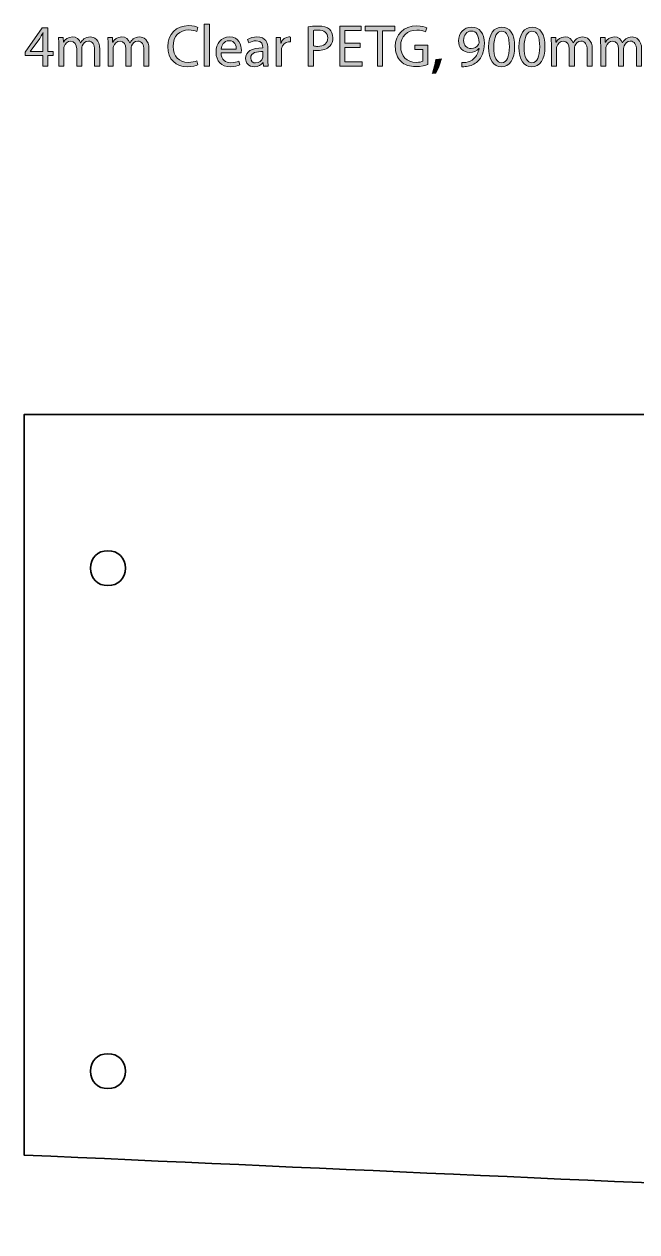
# Model space of a CAD drawing. Header units: inches. Extents: x 13 to 716, y -481 to 623.
# Drawn here: x 13.7 to 101.4, y -210.4 to -37.6 of the extents above; entities that cross this region are included whole.
import ezdxf

# ---------------------------------------------------------------- set-up
doc = ezdxf.new("R2010")
doc.units = ezdxf.units.IN
doc.header["$MEASUREMENT"] = 0
doc.layers.add('Layer 1', color=7, linetype='Continuous')

# ---------------------------------------------------------------- blocks, each defined once
blk = doc.blocks.new('block 3')
at = {"layer": 'Layer 1', "true_color": 0xffffff}
h = blk.add_hatch(color=7, dxfattribs=at)
h.dxf.hatch_style = 2
edge = h.paths.add_edge_path()
edge.add_spline(control_points=[(38.57, -43.44), (38.3, -43.57), (37.75, -43.71), (37.06, -43.71), (35.45, -43.71), (34.25, -42.69), (34.25, -40.81), (34.25, -39.02), (35.46, -37.82), (37.23, -37.82), (37.93, -37.82), (38.39, -37.97), (38.58, -38.07), (38.58, -38.07), (38.4, -38.67), (38.4, -38.67), (38.13, -38.54), (37.73, -38.44), (37.25, -38.44), (35.92, -38.44), (35.03, -39.29), (35.03, -40.79), (35.03, -42.19), (35.83, -43.08), (37.21, -43.08), (37.67, -43.08), (38.13, -42.99), (38.42, -42.85), (38.42, -42.85), (38.57, -43.44), (38.57, -43.44)], knot_values=[0, 0, 0, 0, 1, 1, 1, 2, 2, 2, 3, 3, 3, 4, 4, 4, 5, 5, 5, 6, 6, 6, 7, 7, 7, 8, 8, 8, 9, 9, 9, 10, 10, 10, 10], degree=3, periodic=1)
h = blk.add_hatch(color=7, dxfattribs=at)
h.dxf.hatch_style = 2
h.paths.add_polyline_path([(39.47, -37.61), (40.22, -37.61), (40.22, -43.62), (39.47, -43.62)])
h = blk.add_hatch(color=7, dxfattribs=at)
h.dxf.hatch_style = 2
edge = h.paths.add_edge_path()
edge.add_spline(control_points=[(54.38, -37.98), (54.74, -37.92), (55.2, -37.87), (55.8, -37.87), (56.52, -37.87), (57.06, -38.04), (57.4, -38.34), (57.7, -38.61), (57.9, -39.03), (57.9, -39.54), (57.9, -40.05), (57.74, -40.46), (57.45, -40.76), (57.06, -41.17), (56.43, -41.38), (55.71, -41.38), (55.49, -41.38), (55.29, -41.37), (55.12, -41.33), (55.12, -41.33), (55.12, -43.62), (55.12, -43.62), (55.12, -43.62), (54.38, -43.62), (54.38, -43.62), (54.38, -43.62), (54.38, -37.98), (54.38, -37.98)], knot_values=[0, 0, 0, 0, 1, 1, 1, 2, 2, 2, 3, 3, 3, 4, 4, 4, 5, 5, 5, 6, 6, 6, 7, 7, 7, 8, 8, 8, 9, 9, 9, 9], degree=3, periodic=1)
edge = h.paths.add_edge_path()
edge.add_spline(control_points=[(55.12, -40.73), (55.28, -40.77), (55.48, -40.79), (55.73, -40.79), (56.62, -40.79), (57.16, -40.35), (57.16, -39.58), (57.16, -38.82), (56.62, -38.45), (55.81, -38.45), (55.49, -38.45), (55.24, -38.48), (55.12, -38.51), (55.12, -38.51), (55.12, -40.73), (55.12, -40.73)], knot_values=[0, 0, 0, 0, 1, 1, 1, 2, 2, 2, 3, 3, 3, 4, 4, 4, 5, 5, 5, 5], degree=3, periodic=1)
h = blk.add_hatch(color=7, dxfattribs=at)
h.dxf.hatch_style = 2
h.paths.add_polyline_path([(61.83, -40.94), (59.62, -40.94), (59.62, -43), (62.09, -43), (62.09, -43.62), (58.88, -43.62), (58.88, -37.91), (61.97, -37.91), (61.97, -38.53), (59.62, -38.53), (59.62, -40.33), (61.83, -40.33)])
h = blk.add_hatch(color=7, dxfattribs=at)
h.dxf.hatch_style = 2
h.paths.add_polyline_path([(64.27, -38.54), (62.53, -38.54), (62.53, -37.91), (66.76, -37.91), (66.76, -38.54), (65.02, -38.54), (65.02, -43.62), (64.27, -43.62)])
h = blk.add_hatch(color=7, dxfattribs=at)
h.dxf.hatch_style = 2
edge = h.paths.add_edge_path()
edge.add_spline(control_points=[(71.52, -43.36), (71.19, -43.49), (70.53, -43.68), (69.76, -43.68), (68.89, -43.68), (68.18, -43.46), (67.62, -42.92), (67.13, -42.45), (66.83, -41.69), (66.83, -40.8), (66.83, -39.1), (68, -37.85), (69.92, -37.85), (70.58, -37.85), (71.1, -38), (71.35, -38.11), (71.35, -38.11), (71.16, -38.71), (71.16, -38.71), (70.86, -38.57), (70.48, -38.47), (69.9, -38.47), (68.51, -38.47), (67.61, -39.33), (67.61, -40.76), (67.61, -42.21), (68.47, -43.07), (69.81, -43.07), (70.29, -43.07), (70.62, -43), (70.79, -42.91), (70.79, -42.91), (70.79, -41.21), (70.79, -41.21), (70.79, -41.21), (69.64, -41.21), (69.64, -41.21), (69.64, -41.21), (69.64, -40.62), (69.64, -40.62), (69.64, -40.62), (71.52, -40.62), (71.52, -40.62), (71.52, -40.62), (71.52, -43.36), (71.52, -43.36)], knot_values=[0, 0, 0, 0, 1, 1, 1, 2, 2, 2, 3, 3, 3, 4, 4, 4, 5, 5, 5, 6, 6, 6, 7, 7, 7, 8, 8, 8, 9, 9, 9, 10, 10, 10, 11, 11, 11, 12, 12, 12, 13, 13, 13, 14, 14, 14, 15, 15, 15, 15], degree=3, periodic=1)
h = blk.add_hatch(color=7, dxfattribs=at)
h.dxf.hatch_style = 2
h.paths.add_polyline_path([(16.37, -43.62), (16.37, -42.11), (13.81, -42.11), (13.81, -41.63), (16.27, -38.11), (17.07, -38.11), (17.07, -41.53), (17.84, -41.53), (17.84, -42.11), (17.07, -42.11), (17.07, -43.62)])
edge = h.paths.add_edge_path()
edge.add_spline(control_points=[(16.37, -41.53), (16.37, -41.53), (16.37, -39.7), (16.37, -39.7), (16.37, -39.41), (16.38, -39.12), (16.39, -38.83), (16.39, -38.83), (16.37, -38.83), (16.37, -38.83), (16.2, -39.16), (16.06, -39.39), (15.91, -39.65), (15.91, -39.65), (14.56, -41.52), (14.56, -41.52), (14.56, -41.52), (14.56, -41.53), (14.56, -41.53), (14.56, -41.53), (16.37, -41.53), (16.37, -41.53)], knot_values=[0, 0, 0, 0, 1, 1, 1, 2, 2, 2, 3, 3, 3, 4, 4, 4, 5, 5, 5, 6, 6, 6, 7, 7, 7, 7], degree=3, periodic=1)
h = blk.add_hatch(color=7, dxfattribs=at)
h.dxf.hatch_style = 2
edge = h.paths.add_edge_path()
edge.add_spline(control_points=[(18.64, -40.63), (18.64, -40.2), (18.63, -39.86), (18.61, -39.52), (18.61, -39.52), (19.26, -39.52), (19.26, -39.52), (19.26, -39.52), (19.3, -40.19), (19.3, -40.19), (19.3, -40.19), (19.32, -40.19), (19.32, -40.19), (19.55, -39.8), (19.93, -39.43), (20.62, -39.43), (21.17, -39.43), (21.59, -39.77), (21.77, -40.26), (21.77, -40.26), (21.79, -40.26), (21.79, -40.26), (21.91, -40.02), (22.08, -39.85), (22.25, -39.72), (22.5, -39.54), (22.76, -39.43), (23.15, -39.43), (23.7, -39.43), (24.5, -39.79), (24.5, -41.21), (24.5, -41.21), (24.5, -43.62), (24.5, -43.62), (24.5, -43.62), (23.78, -43.62), (23.78, -43.62), (23.78, -43.62), (23.78, -41.31), (23.78, -41.31), (23.78, -40.51), (23.48, -40.04), (22.89, -40.04), (22.45, -40.04), (22.13, -40.36), (22, -40.71), (21.96, -40.82), (21.94, -40.95), (21.94, -41.09), (21.94, -41.09), (21.94, -43.62), (21.94, -43.62), (21.94, -43.62), (21.21, -43.62), (21.21, -43.62), (21.21, -43.62), (21.21, -41.16), (21.21, -41.16), (21.21, -40.51), (20.92, -40.04), (20.35, -40.04), (19.9, -40.04), (19.55, -40.42), (19.43, -40.79), (19.39, -40.89), (19.37, -41.03), (19.37, -41.15), (19.37, -41.15), (19.37, -43.62), (19.37, -43.62), (19.37, -43.62), (18.64, -43.62), (18.64, -43.62), (18.64, -43.62), (18.64, -40.63), (18.64, -40.63)], knot_values=[0, 0, 0, 0, 1, 1, 1, 2, 2, 2, 3, 3, 3, 4, 4, 4, 5, 5, 5, 6, 6, 6, 7, 7, 7, 8, 8, 8, 9, 9, 9, 10, 10, 10, 11, 11, 11, 12, 12, 12, 13, 13, 13, 14, 14, 14, 15, 15, 15, 16, 16, 16, 17, 17, 17, 18, 18, 18, 19, 19, 19, 20, 20, 20, 21, 21, 21, 22, 22, 22, 23, 23, 23, 24, 24, 24, 25, 25, 25, 25], degree=3, periodic=1)
h = blk.add_hatch(color=7, dxfattribs=at)
h.dxf.hatch_style = 2
edge = h.paths.add_edge_path()
edge.add_spline(control_points=[(25.71, -40.63), (25.71, -40.2), (25.69, -39.86), (25.67, -39.52), (25.67, -39.52), (26.32, -39.52), (26.32, -39.52), (26.32, -39.52), (26.36, -40.19), (26.36, -40.19), (26.36, -40.19), (26.38, -40.19), (26.38, -40.19), (26.61, -39.8), (26.99, -39.43), (27.68, -39.43), (28.23, -39.43), (28.65, -39.77), (28.83, -40.26), (28.83, -40.26), (28.85, -40.26), (28.85, -40.26), (28.97, -40.02), (29.14, -39.85), (29.31, -39.72), (29.56, -39.54), (29.82, -39.43), (30.21, -39.43), (30.76, -39.43), (31.56, -39.79), (31.56, -41.21), (31.56, -41.21), (31.56, -43.62), (31.56, -43.62), (31.56, -43.62), (30.84, -43.62), (30.84, -43.62), (30.84, -43.62), (30.84, -41.31), (30.84, -41.31), (30.84, -40.51), (30.54, -40.04), (29.95, -40.04), (29.52, -40.04), (29.19, -40.36), (29.06, -40.71), (29.02, -40.82), (29, -40.95), (29, -41.09), (29, -41.09), (29, -43.62), (29, -43.62), (29, -43.62), (28.27, -43.62), (28.27, -43.62), (28.27, -43.62), (28.27, -41.16), (28.27, -41.16), (28.27, -40.51), (27.98, -40.04), (27.42, -40.04), (26.96, -40.04), (26.61, -40.42), (26.49, -40.79), (26.45, -40.89), (26.43, -41.03), (26.43, -41.15), (26.43, -41.15), (26.43, -43.62), (26.43, -43.62), (26.43, -43.62), (25.71, -43.62), (25.71, -43.62), (25.71, -43.62), (25.71, -40.63), (25.71, -40.63)], knot_values=[0, 0, 0, 0, 1, 1, 1, 2, 2, 2, 3, 3, 3, 4, 4, 4, 5, 5, 5, 6, 6, 6, 7, 7, 7, 8, 8, 8, 9, 9, 9, 10, 10, 10, 11, 11, 11, 12, 12, 12, 13, 13, 13, 14, 14, 14, 15, 15, 15, 16, 16, 16, 17, 17, 17, 18, 18, 18, 19, 19, 19, 20, 20, 20, 21, 21, 21, 22, 22, 22, 23, 23, 23, 24, 24, 24, 25, 25, 25, 25], degree=3, periodic=1)
h = blk.add_hatch(color=7, dxfattribs=at)
h.dxf.hatch_style = 2
edge = h.paths.add_edge_path()
edge.add_spline(control_points=[(41.88, -41.7), (41.9, -42.71), (42.54, -43.13), (43.29, -43.13), (43.82, -43.13), (44.15, -43.03), (44.42, -42.91), (44.42, -42.91), (44.56, -43.45), (44.56, -43.45), (44.3, -43.57), (43.84, -43.71), (43.19, -43.71), (41.93, -43.71), (41.17, -42.87), (41.17, -41.64), (41.17, -40.4), (41.9, -39.43), (43.1, -39.43), (44.44, -39.43), (44.79, -40.6), (44.79, -41.36), (44.79, -41.51), (44.78, -41.62), (44.76, -41.7), (44.76, -41.7), (41.88, -41.7), (41.88, -41.7)], knot_values=[0, 0, 0, 0, 1, 1, 1, 2, 2, 2, 3, 3, 3, 4, 4, 4, 5, 5, 5, 6, 6, 6, 7, 7, 7, 8, 8, 8, 9, 9, 9, 9], degree=3, periodic=1)
edge = h.paths.add_edge_path()
edge.add_spline(control_points=[(44.07, -41.17), (44.08, -40.7), (43.87, -39.97), (43.04, -39.97), (42.27, -39.97), (41.95, -40.65), (41.89, -41.17), (41.89, -41.17), (44.07, -41.17), (44.07, -41.17)], knot_values=[0, 0, 0, 0, 1, 1, 1, 2, 2, 2, 3, 3, 3, 3], degree=3, periodic=1)
h = blk.add_hatch(color=7, dxfattribs=at)
h.dxf.hatch_style = 2
edge = h.paths.add_edge_path()
edge.add_spline(control_points=[(48.59, -42.64), (48.59, -42.99), (48.61, -43.34), (48.65, -43.62), (48.65, -43.62), (47.98, -43.62), (47.98, -43.62), (47.98, -43.62), (47.92, -43.1), (47.92, -43.1), (47.92, -43.1), (47.9, -43.1), (47.9, -43.1), (47.67, -43.42), (47.23, -43.71), (46.64, -43.71), (45.81, -43.71), (45.39, -43.13), (45.39, -42.53), (45.39, -41.54), (46.27, -41), (47.85, -41.01), (47.85, -41.01), (47.85, -40.93), (47.85, -40.93), (47.85, -40.59), (47.76, -39.98), (46.92, -39.99), (46.53, -39.99), (46.13, -40.1), (45.85, -40.29), (45.85, -40.29), (45.68, -39.79), (45.68, -39.79), (46.02, -39.58), (46.52, -39.43), (47.03, -39.43), (48.29, -39.43), (48.59, -40.29), (48.59, -41.1), (48.59, -41.1), (48.59, -42.64), (48.59, -42.64)], knot_values=[0, 0, 0, 0, 1, 1, 1, 2, 2, 2, 3, 3, 3, 4, 4, 4, 5, 5, 5, 6, 6, 6, 7, 7, 7, 8, 8, 8, 9, 9, 9, 10, 10, 10, 11, 11, 11, 12, 12, 12, 13, 13, 13, 14, 14, 14, 14], degree=3, periodic=1)
edge = h.paths.add_edge_path()
edge.add_spline(control_points=[(47.87, -41.53), (47.06, -41.51), (46.13, -41.65), (46.13, -42.45), (46.13, -42.94), (46.46, -43.16), (46.83, -43.16), (47.37, -43.16), (47.72, -42.82), (47.84, -42.47), (47.86, -42.39), (47.87, -42.31), (47.87, -42.24), (47.87, -42.24), (47.87, -41.53), (47.87, -41.53)], knot_values=[0, 0, 0, 0, 1, 1, 1, 2, 2, 2, 3, 3, 3, 4, 4, 4, 5, 5, 5, 5], degree=3, periodic=1)
h = blk.add_hatch(color=7, dxfattribs=at)
h.dxf.hatch_style = 2
edge = h.paths.add_edge_path()
edge.add_spline(control_points=[(49.79, -40.8), (49.79, -40.32), (49.78, -39.9), (49.76, -39.52), (49.76, -39.52), (50.41, -39.52), (50.41, -39.52), (50.41, -39.52), (50.44, -40.33), (50.44, -40.33), (50.44, -40.33), (50.47, -40.33), (50.47, -40.33), (50.66, -39.78), (51.11, -39.43), (51.61, -39.43), (51.69, -39.43), (51.75, -39.44), (51.82, -39.45), (51.82, -39.45), (51.82, -40.15), (51.82, -40.15), (51.74, -40.14), (51.66, -40.14), (51.56, -40.14), (51.04, -40.14), (50.66, -40.53), (50.56, -41.09), (50.55, -41.19), (50.54, -41.31), (50.54, -41.43), (50.54, -41.43), (50.54, -43.62), (50.54, -43.62), (50.54, -43.62), (49.79, -43.62), (49.79, -43.62), (49.79, -43.62), (49.79, -40.8), (49.79, -40.8)], knot_values=[0, 0, 0, 0, 1, 1, 1, 2, 2, 2, 3, 3, 3, 4, 4, 4, 5, 5, 5, 6, 6, 6, 7, 7, 7, 8, 8, 8, 9, 9, 9, 10, 10, 10, 11, 11, 11, 12, 12, 12, 13, 13, 13, 13], degree=3, periodic=1)
h = blk.add_hatch(color=7, dxfattribs=at)
h.dxf.hatch_style = 2
edge = h.paths.add_edge_path()
edge.add_spline(control_points=[(76.35, -43.09), (76.51, -43.11), (76.7, -43.09), (76.95, -43.07), (77.38, -43.01), (77.79, -42.84), (78.1, -42.53), (78.47, -42.2), (78.73, -41.72), (78.83, -41.08), (78.83, -41.08), (78.81, -41.08), (78.81, -41.08), (78.5, -41.45), (78.06, -41.66), (77.5, -41.66), (76.52, -41.66), (75.89, -40.92), (75.89, -39.98), (75.89, -38.94), (76.64, -38.02), (77.77, -38.02), (78.89, -38.02), (79.59, -38.93), (79.59, -40.35), (79.59, -41.55), (79.18, -42.4), (78.64, -42.92), (78.21, -43.34), (77.63, -43.59), (77.04, -43.66), (76.77, -43.7), (76.53, -43.71), (76.35, -43.7), (76.35, -43.7), (76.35, -43.09), (76.35, -43.09)], knot_values=[0, 0, 0, 0, 1, 1, 1, 2, 2, 2, 3, 3, 3, 4, 4, 4, 5, 5, 5, 6, 6, 6, 7, 7, 7, 8, 8, 8, 9, 9, 9, 10, 10, 10, 11, 11, 11, 12, 12, 12, 12], degree=3, periodic=1)
edge = h.paths.add_edge_path()
edge.add_spline(control_points=[(76.62, -39.93), (76.62, -40.62), (77.04, -41.1), (77.68, -41.1), (78.18, -41.1), (78.57, -40.86), (78.77, -40.53), (78.81, -40.45), (78.83, -40.37), (78.83, -40.25), (78.83, -39.31), (78.49, -38.59), (77.7, -38.59), (77.07, -38.59), (76.62, -39.15), (76.62, -39.93)], knot_values=[0, 0, 0, 0, 1, 1, 1, 2, 2, 2, 3, 3, 3, 4, 4, 4, 5, 5, 5, 5], degree=3, periodic=1)
h = blk.add_hatch(color=7, dxfattribs=at)
h.dxf.hatch_style = 2
edge = h.paths.add_edge_path()
edge.add_spline(control_points=[(83.93, -40.81), (83.93, -42.68), (83.23, -43.71), (82.02, -43.71), (80.94, -43.71), (80.2, -42.7), (80.19, -40.88), (80.19, -39.03), (80.99, -38.02), (82.11, -38.02), (83.26, -38.02), (83.93, -39.05), (83.93, -40.81)], knot_values=[0, 0, 0, 0, 1, 1, 1, 2, 2, 2, 3, 3, 3, 4, 4, 4, 4], degree=3, periodic=1)
edge = h.paths.add_edge_path()
edge.add_spline(control_points=[(80.94, -40.89), (80.94, -42.32), (81.38, -43.13), (82.06, -43.13), (82.81, -43.13), (83.18, -42.25), (83.18, -40.84), (83.18, -39.49), (82.84, -38.6), (82.06, -38.6), (81.41, -38.6), (80.94, -39.39), (80.94, -40.89)], knot_values=[0, 0, 0, 0, 1, 1, 1, 2, 2, 2, 3, 3, 3, 4, 4, 4, 4], degree=3, periodic=1)
h = blk.add_hatch(color=7, dxfattribs=at)
h.dxf.hatch_style = 2
edge = h.paths.add_edge_path()
edge.add_spline(control_points=[(88.27, -40.81), (88.27, -42.68), (87.57, -43.71), (86.36, -43.71), (85.28, -43.71), (84.55, -42.7), (84.53, -40.88), (84.53, -39.03), (85.33, -38.02), (86.45, -38.02), (87.6, -38.02), (88.27, -39.05), (88.27, -40.81)], knot_values=[0, 0, 0, 0, 1, 1, 1, 2, 2, 2, 3, 3, 3, 4, 4, 4, 4], degree=3, periodic=1)
edge = h.paths.add_edge_path()
edge.add_spline(control_points=[(85.28, -40.89), (85.28, -42.32), (85.72, -43.13), (86.4, -43.13), (87.16, -43.13), (87.52, -42.25), (87.52, -40.84), (87.52, -39.49), (87.18, -38.6), (86.4, -38.6), (85.76, -38.6), (85.28, -39.39), (85.28, -40.89)], knot_values=[0, 0, 0, 0, 1, 1, 1, 2, 2, 2, 3, 3, 3, 4, 4, 4, 4], degree=3, periodic=1)
h = blk.add_hatch(color=7, dxfattribs=at)
h.dxf.hatch_style = 2
edge = h.paths.add_edge_path()
edge.add_spline(control_points=[(89.19, -40.63), (89.19, -40.2), (89.17, -39.86), (89.15, -39.52), (89.15, -39.52), (89.81, -39.52), (89.81, -39.52), (89.81, -39.52), (89.84, -40.19), (89.84, -40.19), (89.84, -40.19), (89.86, -40.19), (89.86, -40.19), (90.09, -39.8), (90.47, -39.43), (91.16, -39.43), (91.71, -39.43), (92.13, -39.77), (92.31, -40.26), (92.31, -40.26), (92.33, -40.26), (92.33, -40.26), (92.46, -40.02), (92.62, -39.85), (92.79, -39.72), (93.04, -39.54), (93.3, -39.43), (93.69, -39.43), (94.24, -39.43), (95.05, -39.79), (95.05, -41.21), (95.05, -41.21), (95.05, -43.62), (95.05, -43.62), (95.05, -43.62), (94.32, -43.62), (94.32, -43.62), (94.32, -43.62), (94.32, -41.31), (94.32, -41.31), (94.32, -40.51), (94.02, -40.04), (93.43, -40.04), (93, -40.04), (92.68, -40.36), (92.54, -40.71), (92.51, -40.82), (92.48, -40.95), (92.48, -41.09), (92.48, -41.09), (92.48, -43.62), (92.48, -43.62), (92.48, -43.62), (91.75, -43.62), (91.75, -43.62), (91.75, -43.62), (91.75, -41.16), (91.75, -41.16), (91.75, -40.51), (91.46, -40.04), (90.9, -40.04), (90.44, -40.04), (90.09, -40.42), (89.97, -40.79), (89.93, -40.89), (89.92, -41.03), (89.92, -41.15), (89.92, -41.15), (89.92, -43.62), (89.92, -43.62), (89.92, -43.62), (89.19, -43.62), (89.19, -43.62), (89.19, -43.62), (89.19, -40.63), (89.19, -40.63)], knot_values=[0, 0, 0, 0, 1, 1, 1, 2, 2, 2, 3, 3, 3, 4, 4, 4, 5, 5, 5, 6, 6, 6, 7, 7, 7, 8, 8, 8, 9, 9, 9, 10, 10, 10, 11, 11, 11, 12, 12, 12, 13, 13, 13, 14, 14, 14, 15, 15, 15, 16, 16, 16, 17, 17, 17, 18, 18, 18, 19, 19, 19, 20, 20, 20, 21, 21, 21, 22, 22, 22, 23, 23, 23, 24, 24, 24, 25, 25, 25, 25], degree=3, periodic=1)
h = blk.add_hatch(color=7, dxfattribs=at)
h.dxf.hatch_style = 2
edge = h.paths.add_edge_path()
edge.add_spline(control_points=[(96.25, -40.63), (96.25, -40.2), (96.23, -39.86), (96.21, -39.52), (96.21, -39.52), (96.87, -39.52), (96.87, -39.52), (96.87, -39.52), (96.9, -40.19), (96.9, -40.19), (96.9, -40.19), (96.93, -40.19), (96.93, -40.19), (97.15, -39.8), (97.54, -39.43), (98.22, -39.43), (98.77, -39.43), (99.19, -39.77), (99.37, -40.26), (99.37, -40.26), (99.39, -40.26), (99.39, -40.26), (99.52, -40.02), (99.69, -39.85), (99.86, -39.72), (100.1, -39.54), (100.36, -39.43), (100.75, -39.43), (101.3, -39.43), (102.11, -39.79), (102.11, -41.21), (102.11, -41.21), (102.11, -43.62), (102.11, -43.62), (102.11, -43.62), (101.38, -43.62), (101.38, -43.62), (101.38, -43.62), (101.38, -41.31), (101.38, -41.31), (101.38, -40.51), (101.08, -40.04), (100.49, -40.04), (100.06, -40.04), (99.74, -40.36), (99.6, -40.71), (99.57, -40.82), (99.54, -40.95), (99.54, -41.09), (99.54, -41.09), (99.54, -43.62), (99.54, -43.62), (99.54, -43.62), (98.81, -43.62), (98.81, -43.62), (98.81, -43.62), (98.81, -41.16), (98.81, -41.16), (98.81, -40.51), (98.53, -40.04), (97.96, -40.04), (97.5, -40.04), (97.15, -40.42), (97.04, -40.79), (96.99, -40.89), (96.98, -41.03), (96.98, -41.15), (96.98, -41.15), (96.98, -43.62), (96.98, -43.62), (96.98, -43.62), (96.25, -43.62), (96.25, -43.62), (96.25, -43.62), (96.25, -40.63), (96.25, -40.63)], knot_values=[0, 0, 0, 0, 1, 1, 1, 2, 2, 2, 3, 3, 3, 4, 4, 4, 5, 5, 5, 6, 6, 6, 7, 7, 7, 8, 8, 8, 9, 9, 9, 10, 10, 10, 11, 11, 11, 12, 12, 12, 13, 13, 13, 14, 14, 14, 15, 15, 15, 16, 16, 16, 17, 17, 17, 18, 18, 18, 19, 19, 19, 20, 20, 20, 21, 21, 21, 22, 22, 22, 23, 23, 23, 24, 24, 24, 25, 25, 25, 25], degree=3, periodic=1)
h = blk.add_hatch(color=7, dxfattribs=at)
h.dxf.hatch_style = 2
edge = h.paths.add_edge_path()
edge.add_spline(control_points=[(72.13, -44.67), (72.31, -44.16), (72.54, -43.25), (72.64, -42.64), (72.64, -42.64), (73.46, -42.55), (73.46, -42.55), (73.26, -43.27), (72.89, -44.21), (72.65, -44.61), (72.65, -44.61), (72.13, -44.67), (72.13, -44.67)], knot_values=[0, 0, 0, 0, 1, 1, 1, 2, 2, 2, 3, 3, 3, 4, 4, 4, 4], degree=3, periodic=1)
at = {"layer": 'Layer 1', "lineweight": 0}
for points in [[(39.47, -37.61), (40.22, -37.61), (40.22, -43.62), (39.47, -43.62), (39.47, -37.61)], [(61.83, -40.94), (59.62, -40.94), (59.62, -43), (62.09, -43), (62.09, -43.62), (58.88, -43.62), (58.88, -37.91), (61.97, -37.91), (61.97, -38.53), (59.62, -38.53), (59.62, -40.33), (61.83, -40.33), (61.83, -40.94)], [(64.27, -38.54), (62.53, -38.54), (62.53, -37.91), (66.76, -37.91), (66.76, -38.54), (65.02, -38.54), (65.02, -43.62), (64.27, -43.62), (64.27, -38.54)], [(16.37, -43.62), (16.37, -42.11), (13.81, -42.11), (13.81, -41.63), (16.27, -38.11), (17.07, -38.11), (17.07, -41.53), (17.84, -41.53), (17.84, -42.11), (17.07, -42.11), (17.07, -43.62), (16.37, -43.62)]]:
    blk.add_lwpolyline(points, dxfattribs=at)
for points, knots in [([(38.57, -43.44), (38.3, -43.57), (37.75, -43.71), (37.06, -43.71), (35.45, -43.71), (34.25, -42.69), (34.25, -40.81), (34.25, -39.02), (35.46, -37.82), (37.23, -37.82), (37.93, -37.82), (38.39, -37.97), (38.58, -38.07), (38.58, -38.07), (38.4, -38.67), (38.4, -38.67), (38.13, -38.54), (37.73, -38.44), (37.25, -38.44), (35.92, -38.44), (35.03, -39.29), (35.03, -40.79), (35.03, -42.19), (35.83, -43.08), (37.21, -43.08), (37.67, -43.08), (38.13, -42.99), (38.42, -42.85), (38.42, -42.85), (38.57, -43.44), (38.57, -43.44)], [0, 0, 0, 0, 1, 1, 1, 2, 2, 2, 3, 3, 3, 4, 4, 4, 5, 5, 5, 6, 6, 6, 7, 7, 7, 8, 8, 8, 9, 9, 9, 10, 10, 10, 10]), ([(54.38, -37.98), (54.74, -37.92), (55.2, -37.87), (55.8, -37.87), (56.52, -37.87), (57.06, -38.04), (57.4, -38.34), (57.7, -38.61), (57.9, -39.03), (57.9, -39.54), (57.9, -40.05), (57.74, -40.46), (57.45, -40.76), (57.06, -41.17), (56.43, -41.38), (55.71, -41.38), (55.49, -41.38), (55.29, -41.37), (55.12, -41.33), (55.12, -41.33), (55.12, -43.62), (55.12, -43.62), (55.12, -43.62), (54.38, -43.62), (54.38, -43.62), (54.38, -43.62), (54.38, -37.98), (54.38, -37.98)], [0, 0, 0, 0, 1, 1, 1, 2, 2, 2, 3, 3, 3, 4, 4, 4, 5, 5, 5, 6, 6, 6, 7, 7, 7, 8, 8, 8, 9, 9, 9, 9]), ([(71.52, -43.36), (71.19, -43.49), (70.53, -43.68), (69.76, -43.68), (68.89, -43.68), (68.18, -43.46), (67.62, -42.92), (67.13, -42.45), (66.83, -41.69), (66.83, -40.8), (66.83, -39.1), (68, -37.85), (69.92, -37.85), (70.58, -37.85), (71.1, -38), (71.35, -38.11), (71.35, -38.11), (71.16, -38.71), (71.16, -38.71), (70.86, -38.57), (70.48, -38.47), (69.9, -38.47), (68.51, -38.47), (67.61, -39.33), (67.61, -40.76), (67.61, -42.21), (68.47, -43.07), (69.81, -43.07), (70.29, -43.07), (70.62, -43), (70.79, -42.91), (70.79, -42.91), (70.79, -41.21), (70.79, -41.21), (70.79, -41.21), (69.64, -41.21), (69.64, -41.21), (69.64, -41.21), (69.64, -40.62), (69.64, -40.62), (69.64, -40.62), (71.52, -40.62), (71.52, -40.62), (71.52, -40.62), (71.52, -43.36), (71.52, -43.36)], [0, 0, 0, 0, 1, 1, 1, 2, 2, 2, 3, 3, 3, 4, 4, 4, 5, 5, 5, 6, 6, 6, 7, 7, 7, 8, 8, 8, 9, 9, 9, 10, 10, 10, 11, 11, 11, 12, 12, 12, 13, 13, 13, 14, 14, 14, 15, 15, 15, 15]), ([(16.37, -41.53), (16.37, -41.53), (16.37, -39.7), (16.37, -39.7), (16.37, -39.41), (16.38, -39.12), (16.39, -38.83), (16.39, -38.83), (16.37, -38.83), (16.37, -38.83), (16.2, -39.16), (16.06, -39.39), (15.91, -39.65), (15.91, -39.65), (14.56, -41.52), (14.56, -41.52), (14.56, -41.52), (14.56, -41.53), (14.56, -41.53), (14.56, -41.53), (16.37, -41.53), (16.37, -41.53)], [0, 0, 0, 0, 1, 1, 1, 2, 2, 2, 3, 3, 3, 4, 4, 4, 5, 5, 5, 6, 6, 6, 7, 7, 7, 7]), ([(18.64, -40.63), (18.64, -40.2), (18.63, -39.86), (18.61, -39.52), (18.61, -39.52), (19.26, -39.52), (19.26, -39.52), (19.26, -39.52), (19.3, -40.19), (19.3, -40.19), (19.3, -40.19), (19.32, -40.19), (19.32, -40.19), (19.55, -39.8), (19.93, -39.43), (20.62, -39.43), (21.17, -39.43), (21.59, -39.77), (21.77, -40.26), (21.77, -40.26), (21.79, -40.26), (21.79, -40.26), (21.91, -40.02), (22.08, -39.85), (22.25, -39.72), (22.5, -39.54), (22.76, -39.43), (23.15, -39.43), (23.7, -39.43), (24.5, -39.79), (24.5, -41.21), (24.5, -41.21), (24.5, -43.62), (24.5, -43.62), (24.5, -43.62), (23.78, -43.62), (23.78, -43.62), (23.78, -43.62), (23.78, -41.31), (23.78, -41.31), (23.78, -40.51), (23.48, -40.04), (22.89, -40.04), (22.45, -40.04), (22.13, -40.36), (22, -40.71), (21.96, -40.82), (21.94, -40.95), (21.94, -41.09), (21.94, -41.09), (21.94, -43.62), (21.94, -43.62), (21.94, -43.62), (21.21, -43.62), (21.21, -43.62), (21.21, -43.62), (21.21, -41.16), (21.21, -41.16), (21.21, -40.51), (20.92, -40.04), (20.35, -40.04), (19.9, -40.04), (19.55, -40.42), (19.43, -40.79), (19.39, -40.89), (19.37, -41.03), (19.37, -41.15), (19.37, -41.15), (19.37, -43.62), (19.37, -43.62), (19.37, -43.62), (18.64, -43.62), (18.64, -43.62), (18.64, -43.62), (18.64, -40.63), (18.64, -40.63)], [0, 0, 0, 0, 1, 1, 1, 2, 2, 2, 3, 3, 3, 4, 4, 4, 5, 5, 5, 6, 6, 6, 7, 7, 7, 8, 8, 8, 9, 9, 9, 10, 10, 10, 11, 11, 11, 12, 12, 12, 13, 13, 13, 14, 14, 14, 15, 15, 15, 16, 16, 16, 17, 17, 17, 18, 18, 18, 19, 19, 19, 20, 20, 20, 21, 21, 21, 22, 22, 22, 23, 23, 23, 24, 24, 24, 25, 25, 25, 25]), ([(25.71, -40.63), (25.71, -40.2), (25.69, -39.86), (25.67, -39.52), (25.67, -39.52), (26.32, -39.52), (26.32, -39.52), (26.32, -39.52), (26.36, -40.19), (26.36, -40.19), (26.36, -40.19), (26.38, -40.19), (26.38, -40.19), (26.61, -39.8), (26.99, -39.43), (27.68, -39.43), (28.23, -39.43), (28.65, -39.77), (28.83, -40.26), (28.83, -40.26), (28.85, -40.26), (28.85, -40.26), (28.97, -40.02), (29.14, -39.85), (29.31, -39.72), (29.56, -39.54), (29.82, -39.43), (30.21, -39.43), (30.76, -39.43), (31.56, -39.79), (31.56, -41.21), (31.56, -41.21), (31.56, -43.62), (31.56, -43.62), (31.56, -43.62), (30.84, -43.62), (30.84, -43.62), (30.84, -43.62), (30.84, -41.31), (30.84, -41.31), (30.84, -40.51), (30.54, -40.04), (29.95, -40.04), (29.52, -40.04), (29.19, -40.36), (29.06, -40.71), (29.02, -40.82), (29, -40.95), (29, -41.09), (29, -41.09), (29, -43.62), (29, -43.62), (29, -43.62), (28.27, -43.62), (28.27, -43.62), (28.27, -43.62), (28.27, -41.16), (28.27, -41.16), (28.27, -40.51), (27.98, -40.04), (27.42, -40.04), (26.96, -40.04), (26.61, -40.42), (26.49, -40.79), (26.45, -40.89), (26.43, -41.03), (26.43, -41.15), (26.43, -41.15), (26.43, -43.62), (26.43, -43.62), (26.43, -43.62), (25.71, -43.62), (25.71, -43.62), (25.71, -43.62), (25.71, -40.63), (25.71, -40.63)], [0, 0, 0, 0, 1, 1, 1, 2, 2, 2, 3, 3, 3, 4, 4, 4, 5, 5, 5, 6, 6, 6, 7, 7, 7, 8, 8, 8, 9, 9, 9, 10, 10, 10, 11, 11, 11, 12, 12, 12, 13, 13, 13, 14, 14, 14, 15, 15, 15, 16, 16, 16, 17, 17, 17, 18, 18, 18, 19, 19, 19, 20, 20, 20, 21, 21, 21, 22, 22, 22, 23, 23, 23, 24, 24, 24, 25, 25, 25, 25]), ([(41.88, -41.7), (41.9, -42.71), (42.54, -43.13), (43.29, -43.13), (43.82, -43.13), (44.15, -43.03), (44.42, -42.91), (44.42, -42.91), (44.56, -43.45), (44.56, -43.45), (44.3, -43.57), (43.84, -43.71), (43.19, -43.71), (41.93, -43.71), (41.17, -42.87), (41.17, -41.64), (41.17, -40.4), (41.9, -39.43), (43.1, -39.43), (44.44, -39.43), (44.79, -40.6), (44.79, -41.36), (44.79, -41.51), (44.78, -41.62), (44.76, -41.7), (44.76, -41.7), (41.88, -41.7), (41.88, -41.7)], [0, 0, 0, 0, 1, 1, 1, 2, 2, 2, 3, 3, 3, 4, 4, 4, 5, 5, 5, 6, 6, 6, 7, 7, 7, 8, 8, 8, 9, 9, 9, 9]), ([(48.59, -42.64), (48.59, -42.99), (48.61, -43.34), (48.65, -43.62), (48.65, -43.62), (47.98, -43.62), (47.98, -43.62), (47.98, -43.62), (47.92, -43.1), (47.92, -43.1), (47.92, -43.1), (47.9, -43.1), (47.9, -43.1), (47.67, -43.42), (47.23, -43.71), (46.64, -43.71), (45.81, -43.71), (45.39, -43.13), (45.39, -42.53), (45.39, -41.54), (46.27, -41), (47.85, -41.01), (47.85, -41.01), (47.85, -40.93), (47.85, -40.93), (47.85, -40.59), (47.76, -39.98), (46.92, -39.99), (46.53, -39.99), (46.13, -40.1), (45.85, -40.29), (45.85, -40.29), (45.68, -39.79), (45.68, -39.79), (46.02, -39.58), (46.52, -39.43), (47.03, -39.43), (48.29, -39.43), (48.59, -40.29), (48.59, -41.1), (48.59, -41.1), (48.59, -42.64), (48.59, -42.64)], [0, 0, 0, 0, 1, 1, 1, 2, 2, 2, 3, 3, 3, 4, 4, 4, 5, 5, 5, 6, 6, 6, 7, 7, 7, 8, 8, 8, 9, 9, 9, 10, 10, 10, 11, 11, 11, 12, 12, 12, 13, 13, 13, 14, 14, 14, 14]), ([(49.79, -40.8), (49.79, -40.32), (49.78, -39.9), (49.76, -39.52), (49.76, -39.52), (50.41, -39.52), (50.41, -39.52), (50.41, -39.52), (50.44, -40.33), (50.44, -40.33), (50.44, -40.33), (50.47, -40.33), (50.47, -40.33), (50.66, -39.78), (51.11, -39.43), (51.61, -39.43), (51.69, -39.43), (51.75, -39.44), (51.82, -39.45), (51.82, -39.45), (51.82, -40.15), (51.82, -40.15), (51.74, -40.14), (51.66, -40.14), (51.56, -40.14), (51.04, -40.14), (50.66, -40.53), (50.56, -41.09), (50.55, -41.19), (50.54, -41.31), (50.54, -41.43), (50.54, -41.43), (50.54, -43.62), (50.54, -43.62), (50.54, -43.62), (49.79, -43.62), (49.79, -43.62), (49.79, -43.62), (49.79, -40.8), (49.79, -40.8)], [0, 0, 0, 0, 1, 1, 1, 2, 2, 2, 3, 3, 3, 4, 4, 4, 5, 5, 5, 6, 6, 6, 7, 7, 7, 8, 8, 8, 9, 9, 9, 10, 10, 10, 11, 11, 11, 12, 12, 12, 13, 13, 13, 13]), ([(55.12, -40.73), (55.28, -40.77), (55.48, -40.79), (55.73, -40.79), (56.62, -40.79), (57.16, -40.35), (57.16, -39.58), (57.16, -38.82), (56.62, -38.45), (55.81, -38.45), (55.49, -38.45), (55.24, -38.48), (55.12, -38.51), (55.12, -38.51), (55.12, -40.73), (55.12, -40.73)], [0, 0, 0, 0, 1, 1, 1, 2, 2, 2, 3, 3, 3, 4, 4, 4, 5, 5, 5, 5]), ([(76.35, -43.09), (76.51, -43.11), (76.7, -43.09), (76.95, -43.07), (77.38, -43.01), (77.79, -42.84), (78.1, -42.53), (78.47, -42.2), (78.73, -41.72), (78.83, -41.08), (78.83, -41.08), (78.81, -41.08), (78.81, -41.08), (78.5, -41.45), (78.06, -41.66), (77.5, -41.66), (76.52, -41.66), (75.89, -40.92), (75.89, -39.98), (75.89, -38.94), (76.64, -38.02), (77.77, -38.02), (78.89, -38.02), (79.59, -38.93), (79.59, -40.35), (79.59, -41.55), (79.18, -42.4), (78.64, -42.92), (78.21, -43.34), (77.63, -43.59), (77.04, -43.66), (76.77, -43.7), (76.53, -43.71), (76.35, -43.7), (76.35, -43.7), (76.35, -43.09), (76.35, -43.09)], [0, 0, 0, 0, 1, 1, 1, 2, 2, 2, 3, 3, 3, 4, 4, 4, 5, 5, 5, 6, 6, 6, 7, 7, 7, 8, 8, 8, 9, 9, 9, 10, 10, 10, 11, 11, 11, 12, 12, 12, 12]), ([(76.62, -39.93), (76.62, -40.62), (77.04, -41.1), (77.68, -41.1), (78.18, -41.1), (78.57, -40.86), (78.77, -40.53), (78.81, -40.45), (78.83, -40.37), (78.83, -40.25), (78.83, -39.31), (78.49, -38.59), (77.7, -38.59), (77.07, -38.59), (76.62, -39.15), (76.62, -39.93)], [0, 0, 0, 0, 1, 1, 1, 2, 2, 2, 3, 3, 3, 4, 4, 4, 5, 5, 5, 5]), ([(83.93, -40.81), (83.93, -42.68), (83.23, -43.71), (82.02, -43.71), (80.94, -43.71), (80.2, -42.7), (80.19, -40.88), (80.19, -39.03), (80.99, -38.02), (82.11, -38.02), (83.26, -38.02), (83.93, -39.05), (83.93, -40.81)], [0, 0, 0, 0, 1, 1, 1, 2, 2, 2, 3, 3, 3, 4, 4, 4, 4]), ([(80.94, -40.89), (80.94, -42.32), (81.38, -43.13), (82.06, -43.13), (82.81, -43.13), (83.18, -42.25), (83.18, -40.84), (83.18, -39.49), (82.84, -38.6), (82.06, -38.6), (81.41, -38.6), (80.94, -39.39), (80.94, -40.89)], [0, 0, 0, 0, 1, 1, 1, 2, 2, 2, 3, 3, 3, 4, 4, 4, 4]), ([(88.27, -40.81), (88.27, -42.68), (87.57, -43.71), (86.36, -43.71), (85.28, -43.71), (84.55, -42.7), (84.53, -40.88), (84.53, -39.03), (85.33, -38.02), (86.45, -38.02), (87.6, -38.02), (88.27, -39.05), (88.27, -40.81)], [0, 0, 0, 0, 1, 1, 1, 2, 2, 2, 3, 3, 3, 4, 4, 4, 4]), ([(85.28, -40.89), (85.28, -42.32), (85.72, -43.13), (86.4, -43.13), (87.16, -43.13), (87.52, -42.25), (87.52, -40.84), (87.52, -39.49), (87.18, -38.6), (86.4, -38.6), (85.76, -38.6), (85.28, -39.39), (85.28, -40.89)], [0, 0, 0, 0, 1, 1, 1, 2, 2, 2, 3, 3, 3, 4, 4, 4, 4]), ([(89.19, -40.63), (89.19, -40.2), (89.17, -39.86), (89.15, -39.52), (89.15, -39.52), (89.81, -39.52), (89.81, -39.52), (89.81, -39.52), (89.84, -40.19), (89.84, -40.19), (89.84, -40.19), (89.86, -40.19), (89.86, -40.19), (90.09, -39.8), (90.47, -39.43), (91.16, -39.43), (91.71, -39.43), (92.13, -39.77), (92.31, -40.26), (92.31, -40.26), (92.33, -40.26), (92.33, -40.26), (92.46, -40.02), (92.62, -39.85), (92.79, -39.72), (93.04, -39.54), (93.3, -39.43), (93.69, -39.43), (94.24, -39.43), (95.05, -39.79), (95.05, -41.21), (95.05, -41.21), (95.05, -43.62), (95.05, -43.62), (95.05, -43.62), (94.32, -43.62), (94.32, -43.62), (94.32, -43.62), (94.32, -41.31), (94.32, -41.31), (94.32, -40.51), (94.02, -40.04), (93.43, -40.04), (93, -40.04), (92.68, -40.36), (92.54, -40.71), (92.51, -40.82), (92.48, -40.95), (92.48, -41.09), (92.48, -41.09), (92.48, -43.62), (92.48, -43.62), (92.48, -43.62), (91.75, -43.62), (91.75, -43.62), (91.75, -43.62), (91.75, -41.16), (91.75, -41.16), (91.75, -40.51), (91.46, -40.04), (90.9, -40.04), (90.44, -40.04), (90.09, -40.42), (89.97, -40.79), (89.93, -40.89), (89.92, -41.03), (89.92, -41.15), (89.92, -41.15), (89.92, -43.62), (89.92, -43.62), (89.92, -43.62), (89.19, -43.62), (89.19, -43.62), (89.19, -43.62), (89.19, -40.63), (89.19, -40.63)], [0, 0, 0, 0, 1, 1, 1, 2, 2, 2, 3, 3, 3, 4, 4, 4, 5, 5, 5, 6, 6, 6, 7, 7, 7, 8, 8, 8, 9, 9, 9, 10, 10, 10, 11, 11, 11, 12, 12, 12, 13, 13, 13, 14, 14, 14, 15, 15, 15, 16, 16, 16, 17, 17, 17, 18, 18, 18, 19, 19, 19, 20, 20, 20, 21, 21, 21, 22, 22, 22, 23, 23, 23, 24, 24, 24, 25, 25, 25, 25]), ([(96.25, -40.63), (96.25, -40.2), (96.23, -39.86), (96.21, -39.52), (96.21, -39.52), (96.87, -39.52), (96.87, -39.52), (96.87, -39.52), (96.9, -40.19), (96.9, -40.19), (96.9, -40.19), (96.93, -40.19), (96.93, -40.19), (97.15, -39.8), (97.54, -39.43), (98.22, -39.43), (98.77, -39.43), (99.19, -39.77), (99.37, -40.26), (99.37, -40.26), (99.39, -40.26), (99.39, -40.26), (99.52, -40.02), (99.69, -39.85), (99.86, -39.72), (100.1, -39.54), (100.36, -39.43), (100.75, -39.43), (101.3, -39.43), (102.11, -39.79), (102.11, -41.21), (102.11, -41.21), (102.11, -43.62), (102.11, -43.62), (102.11, -43.62), (101.38, -43.62), (101.38, -43.62), (101.38, -43.62), (101.38, -41.31), (101.38, -41.31), (101.38, -40.51), (101.08, -40.04), (100.49, -40.04), (100.06, -40.04), (99.74, -40.36), (99.6, -40.71), (99.57, -40.82), (99.54, -40.95), (99.54, -41.09), (99.54, -41.09), (99.54, -43.62), (99.54, -43.62), (99.54, -43.62), (98.81, -43.62), (98.81, -43.62), (98.81, -43.62), (98.81, -41.16), (98.81, -41.16), (98.81, -40.51), (98.53, -40.04), (97.96, -40.04), (97.5, -40.04), (97.15, -40.42), (97.04, -40.79), (96.99, -40.89), (96.98, -41.03), (96.98, -41.15), (96.98, -41.15), (96.98, -43.62), (96.98, -43.62), (96.98, -43.62), (96.25, -43.62), (96.25, -43.62), (96.25, -43.62), (96.25, -40.63), (96.25, -40.63)], [0, 0, 0, 0, 1, 1, 1, 2, 2, 2, 3, 3, 3, 4, 4, 4, 5, 5, 5, 6, 6, 6, 7, 7, 7, 8, 8, 8, 9, 9, 9, 10, 10, 10, 11, 11, 11, 12, 12, 12, 13, 13, 13, 14, 14, 14, 15, 15, 15, 16, 16, 16, 17, 17, 17, 18, 18, 18, 19, 19, 19, 20, 20, 20, 21, 21, 21, 22, 22, 22, 23, 23, 23, 24, 24, 24, 25, 25, 25, 25]), ([(44.07, -41.17), (44.08, -40.7), (43.87, -39.97), (43.04, -39.97), (42.27, -39.97), (41.95, -40.65), (41.89, -41.17), (41.89, -41.17), (44.07, -41.17), (44.07, -41.17)], [0, 0, 0, 0, 1, 1, 1, 2, 2, 2, 3, 3, 3, 3]), ([(47.87, -41.53), (47.06, -41.51), (46.13, -41.65), (46.13, -42.45), (46.13, -42.94), (46.46, -43.16), (46.83, -43.16), (47.37, -43.16), (47.72, -42.82), (47.84, -42.47), (47.86, -42.39), (47.87, -42.31), (47.87, -42.24), (47.87, -42.24), (47.87, -41.53), (47.87, -41.53)], [0, 0, 0, 0, 1, 1, 1, 2, 2, 2, 3, 3, 3, 4, 4, 4, 5, 5, 5, 5]), ([(72.13, -44.67), (72.31, -44.16), (72.54, -43.25), (72.64, -42.64), (72.64, -42.64), (73.46, -42.55), (73.46, -42.55), (73.26, -43.27), (72.89, -44.21), (72.65, -44.61), (72.65, -44.61), (72.13, -44.67), (72.13, -44.67)], [0, 0, 0, 0, 1, 1, 1, 2, 2, 2, 3, 3, 3, 4, 4, 4, 4])]:
    blk.add_open_spline(points, degree=3, knots=knots, dxfattribs=at)

msp = doc.modelspace()

# ---------------------------------------------------------------- linework, layer by layer
at = {"layer": 'Layer 1', "color": 1, "lineweight": 35, "true_color": 0xff0000}
for points, knots in [([(469.68, -194.42), (469.68, -171), (453.11, -154.43), (429.68, -154.43), (386.35, -154.43), (343.02, -154.43), (299.68, -154.43), (276.25, -154.43), (259.68, -171), (259.68, -194.42), (259.68, -199.75), (259.68, -205.08), (259.68, -210.41), (177.68, -206.75), (95.68, -203.08), (13.68, -199.42), (13.68, -164.1), (13.68, -128.78), (13.68, -93.46), (247.68, -93.46), (481.68, -93.46), (715.68, -93.46), (715.68, -128.78), (715.68, -164.1), (715.68, -199.42), (633.68, -203.08), (551.68, -206.75), (469.68, -210.41), (469.68, -205.08), (469.68, -199.75), (469.68, -194.42)], [0, 0, 0, 0, 1, 1, 1, 2, 2, 2, 3, 3, 3, 4, 4, 4, 5, 5, 5, 6, 6, 6, 7, 7, 7, 8, 8, 8, 9, 9, 9, 10, 10, 10, 10]), ([(28.18, -115.45), (28.18, -113.98), (27.15, -112.95), (25.68, -112.95), (24.22, -112.95), (23.18, -113.98), (23.18, -115.45), (23.18, -116.91), (24.22, -117.95), (25.68, -117.95), (27.15, -117.95), (28.18, -116.91), (28.18, -115.45)], [0, 0, 0, 0, 1, 1, 1, 2, 2, 2, 3, 3, 3, 4, 4, 4, 4]), ([(28.18, -187.42), (28.18, -185.96), (27.15, -184.92), (25.68, -184.92), (24.22, -184.92), (23.18, -185.96), (23.18, -187.42), (23.18, -188.88), (24.22, -189.92), (25.68, -189.92), (27.15, -189.92), (28.18, -188.88), (28.18, -187.42)], [0, 0, 0, 0, 1, 1, 1, 2, 2, 2, 3, 3, 3, 4, 4, 4, 4])]:
    msp.add_open_spline(points, degree=3, knots=knots, dxfattribs=at)

# ---------------------------------------------------------------- block references
at = {"layer": 'Layer 1'}
msp.add_blockref('block 3', (0, 0), dxfattribs=at)

doc.saveas('drawing.dxf')
